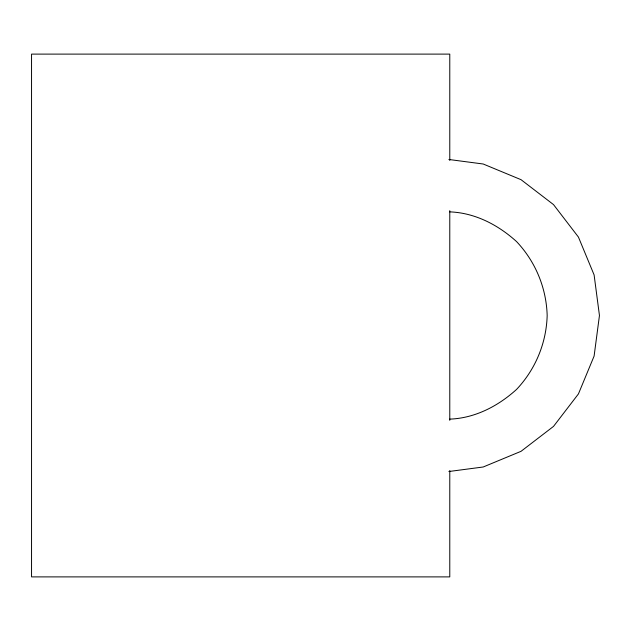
<?xml version="1.0" encoding="UTF-8"?>
<svg xmlns="http://www.w3.org/2000/svg" width="631" height="631" viewBox="0 0 631 631"><rect width="100%" height="100%" fill="white"/><g stroke="black" fill="none" stroke-linecap="round" stroke-linejoin="round"><path stroke-width="0.95" d="M449.698 419.126C474.938 418.235 498.104 406.151 516.544 389.43C535.49 369.364 546.375 343.083 547.172 315.5C546.375 287.917 535.49 261.636 516.544 241.57C498.104 224.849 474.938 212.765 449.698 211.874M448.862 471.515L483.204 466.995L521.032 451.323L553.513 426.398L578.438 393.918L594.102 356.089L599.45 315.5L594.102 274.911L578.438 237.082L553.513 204.602L521.032 179.677L483.204 164.005L448.862 159.485M449.777 160.44L449.777 54.108L31.55 54.108L31.55 576.892L449.777 576.892L449.777 470.56M449.777 210.651L449.777 420.349"/></g></svg>
